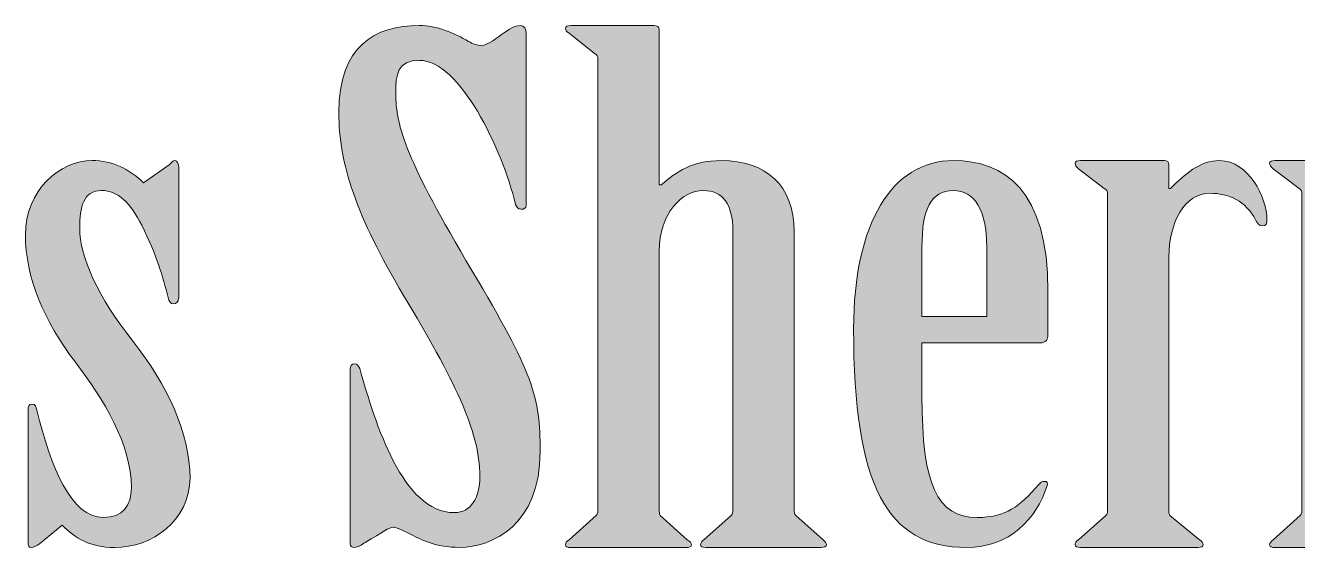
# Model space of a CAD drawing. Header units: inches. Extents: x 589 to 2016, y -1839 to -951.
# Drawn here: x 1855.73 to 1902.48, y -1470.65 to -1451.47 of the extents above; entities that cross this region are included whole.
import ezdxf

# ---------------------------------------------------------------- set-up
doc = ezdxf.new("R2010")
doc.units = ezdxf.units.IN
doc.header["$MEASUREMENT"] = 0
doc.layers.add('Layer 1', color=7, linetype='Continuous')

# ---------------------------------------------------------------- blocks, each defined once
blk = doc.blocks.new('block 114')
at = {"layer": 'Layer 1', "true_color": 0x010101}
h = blk.add_hatch(color=18, dxfattribs=at)
h.dxf.hatch_style = 2
edge = h.paths.add_edge_path()
edge.add_spline(control_points=[(1874.133, -1458.092), (1874.133, -1458.168), (1874.067, -1458.219), (1873.939, -1458.219), (1873.843, -1458.219), (1873.778, -1458.141), (1873.746, -1458.039), (1873.232, -1455.97), (1871.688, -1452.749), (1870.208, -1452.749), (1869.404, -1452.749), (1869.339, -1453.285), (1869.339, -1453.949), (1869.339, -1455.202), (1869.758, -1456.455), (1872.139, -1460.468), (1874.391, -1464.251), (1874.647, -1465.092), (1874.647, -1467.113), (1874.647, -1469.823), (1872.877, -1470.64), (1871.687, -1470.64), (1870.817, -1470.64), (1870.271, -1470.359), (1869.885, -1470.155), (1869.532, -1469.975), (1869.338, -1469.898), (1869.243, -1469.898), (1869.115, -1469.898), (1868.856, -1470.077), (1868.213, -1470.46), (1868.085, -1470.539), (1867.956, -1470.641), (1867.826, -1470.641), (1867.699, -1470.641), (1867.666, -1470.589), (1867.666, -1470.513), (1867.666, -1470.513), (1867.666, -1464.072), (1867.666, -1464.072), (1867.666, -1463.994), (1867.699, -1463.892), (1867.826, -1463.892), (1867.922, -1463.892), (1867.987, -1463.994), (1868.019, -1464.072), (1868.6, -1466.117), (1869.597, -1469.363), (1871.495, -1469.363), (1872.106, -1469.363), (1872.428, -1468.826), (1872.428, -1468.032), (1872.428, -1466.32), (1871.464, -1464.454), (1869.629, -1461.386), (1867.891, -1458.473), (1867.248, -1456.53), (1867.248, -1454.664), (1867.248, -1452.236), (1868.567, -1451.468), (1870.209, -1451.468), (1870.818, -1451.468), (1871.526, -1451.75), (1872.009, -1452.056), (1872.169, -1452.134), (1872.363, -1452.211), (1872.491, -1452.211), (1872.619, -1452.211), (1872.941, -1452.032), (1873.231, -1451.802), (1873.52, -1451.597), (1873.714, -1451.471), (1873.907, -1451.471), (1874.068, -1451.471), (1874.133, -1451.597), (1874.133, -1451.752), (1874.133, -1451.752), (1874.133, -1458.092), (1874.133, -1458.092), (1874.133, -1458.092), (1874.133, -1458.092), (1874.133, -1458.092)], knot_values=[0, 0, 0, 0, 1, 1, 1, 2, 2, 2, 3, 3, 3, 4, 4, 4, 5, 5, 5, 6, 6, 6, 7, 7, 7, 8, 8, 8, 9, 9, 9, 10, 10, 10, 11, 11, 11, 12, 12, 12, 13, 13, 13, 14, 14, 14, 15, 15, 15, 16, 16, 16, 17, 17, 17, 18, 18, 18, 19, 19, 19, 20, 20, 20, 21, 21, 21, 22, 22, 22, 23, 23, 23, 24, 24, 24, 25, 25, 25, 26, 26, 26, 27, 27, 27, 27], degree=3, periodic=1)
h = blk.add_hatch(color=18, dxfattribs=at)
h.dxf.hatch_style = 2
edge = h.paths.add_edge_path()
edge.add_spline(control_points=[(1879.025, -1457.324), (1879.025, -1457.324), (1879.089, -1457.324), (1879.089, -1457.324), (1879.67, -1456.839), (1880.215, -1456.43), (1881.309, -1456.43), (1882.918, -1456.43), (1883.979, -1457.324), (1883.979, -1459.037), (1883.979, -1459.037), (1883.979, -1469.236), (1883.979, -1469.236), (1883.979, -1469.338), (1883.979, -1469.415), (1884.043, -1469.466), (1884.043, -1469.466), (1885.04, -1470.36), (1885.04, -1470.36), (1885.105, -1470.412), (1885.169, -1470.487), (1885.169, -1470.539), (1885.169, -1470.616), (1885.073, -1470.642), (1884.975, -1470.642), (1884.975, -1470.642), (1880.729, -1470.642), (1880.729, -1470.642), (1880.6, -1470.642), (1880.536, -1470.616), (1880.536, -1470.539), (1880.536, -1470.488), (1880.6, -1470.411), (1880.664, -1470.36), (1880.664, -1470.36), (1881.661, -1469.466), (1881.661, -1469.466), (1881.726, -1469.415), (1881.726, -1469.338), (1881.726, -1469.236), (1881.726, -1469.236), (1881.726, -1459.013), (1881.726, -1459.013), (1881.726, -1458.04), (1881.372, -1457.531), (1880.631, -1457.531), (1879.859, -1457.531), (1879.022, -1458.375), (1879.022, -1459.756), (1879.022, -1459.756), (1879.022, -1469.238), (1879.022, -1469.238), (1879.022, -1469.34), (1879.022, -1469.417), (1879.055, -1469.468), (1879.055, -1469.468), (1880.052, -1470.363), (1880.052, -1470.363), (1880.147, -1470.414), (1880.213, -1470.489), (1880.213, -1470.542), (1880.213, -1470.618), (1880.116, -1470.644), (1880.02, -1470.644), (1880.02, -1470.644), (1875.773, -1470.644), (1875.773, -1470.644), (1875.645, -1470.644), (1875.58, -1470.618), (1875.58, -1470.542), (1875.58, -1470.49), (1875.612, -1470.413), (1875.708, -1470.363), (1875.708, -1470.363), (1876.705, -1469.468), (1876.705, -1469.468), (1876.77, -1469.417), (1876.77, -1469.34), (1876.77, -1469.238), (1876.77, -1469.238), (1876.77, -1452.7), (1876.77, -1452.7), (1876.77, -1452.597), (1876.737, -1452.546), (1876.642, -1452.495), (1876.642, -1452.495), (1875.708, -1451.754), (1875.708, -1451.754), (1875.612, -1451.703), (1875.58, -1451.626), (1875.58, -1451.575), (1875.58, -1451.497), (1875.645, -1451.472), (1875.774, -1451.472), (1875.774, -1451.472), (1878.829, -1451.472), (1878.829, -1451.472), (1878.957, -1451.472), (1879.023, -1451.524), (1879.023, -1451.626), (1879.023, -1451.626), (1879.025, -1457.324), (1879.025, -1457.324), (1879.025, -1457.324), (1879.025, -1457.324), (1879.025, -1457.324)], knot_values=[0, 0, 0, 0, 1, 1, 1, 2, 2, 2, 3, 3, 3, 4, 4, 4, 5, 5, 5, 6, 6, 6, 7, 7, 7, 8, 8, 8, 9, 9, 9, 10, 10, 10, 11, 11, 11, 12, 12, 12, 13, 13, 13, 14, 14, 14, 15, 15, 15, 16, 16, 16, 17, 17, 17, 18, 18, 18, 19, 19, 19, 20, 20, 20, 21, 21, 21, 22, 22, 22, 23, 23, 23, 24, 24, 24, 25, 25, 25, 26, 26, 26, 27, 27, 27, 28, 28, 28, 29, 29, 29, 30, 30, 30, 31, 31, 31, 32, 32, 32, 33, 33, 33, 34, 34, 34, 35, 35, 35, 35], degree=3, periodic=1)
h = blk.add_hatch(color=18, dxfattribs=at)
h.dxf.hatch_style = 2
edge = h.paths.add_edge_path()
edge.add_spline(control_points=[(1861.36, -1461.49), (1861.36, -1461.593), (1861.295, -1461.694), (1861.167, -1461.694), (1861.072, -1461.694), (1861.006, -1461.592), (1860.974, -1461.466), (1860.781, -1460.673), (1860.555, -1459.906), (1860.009, -1458.808), (1859.591, -1457.99), (1859.141, -1457.53), (1858.53, -1457.53), (1857.855, -1457.53), (1857.727, -1458.142), (1857.727, -1458.91), (1857.727, -1459.984), (1858.403, -1461.441), (1859.69, -1463.077), (1860.913, -1464.635), (1861.781, -1466.425), (1861.781, -1468.087), (1861.781, -1469.671), (1860.366, -1470.643), (1859.014, -1470.643), (1858.113, -1470.643), (1857.566, -1470.311), (1857.083, -1469.825), (1857.083, -1469.825), (1856.247, -1470.515), (1856.247, -1470.515), (1856.151, -1470.566), (1856.053, -1470.643), (1855.926, -1470.643), (1855.86, -1470.643), (1855.83, -1470.566), (1855.83, -1470.463), (1855.83, -1470.463), (1855.83, -1465.556), (1855.83, -1465.556), (1855.83, -1465.477), (1855.861, -1465.377), (1855.958, -1465.377), (1856.118, -1465.377), (1856.118, -1465.478), (1856.151, -1465.605), (1856.665, -1467.676), (1857.406, -1469.542), (1858.597, -1469.542), (1859.304, -1469.542), (1859.626, -1469.108), (1859.626, -1468.443), (1859.626, -1466.858), (1858.597, -1465.172), (1857.567, -1463.842), (1856.409, -1462.308), (1855.733, -1460.724), (1855.733, -1459.165), (1855.733, -1457.503), (1857.019, -1456.429), (1858.179, -1456.429), (1858.951, -1456.429), (1859.53, -1456.736), (1860.077, -1457.247), (1860.077, -1457.247), (1861.011, -1456.582), (1861.011, -1456.582), (1861.077, -1456.53), (1861.139, -1456.427), (1861.238, -1456.427), (1861.302, -1456.427), (1861.364, -1456.555), (1861.364, -1456.684), (1861.364, -1456.684), (1861.364, -1461.489), (1861.364, -1461.489), (1861.364, -1461.489), (1861.36, -1461.49), (1861.36, -1461.49), (1861.36, -1461.49), (1861.36, -1461.49), (1861.36, -1461.49)], knot_values=[0, 0, 0, 0, 1, 1, 1, 2, 2, 2, 3, 3, 3, 4, 4, 4, 5, 5, 5, 6, 6, 6, 7, 7, 7, 8, 8, 8, 9, 9, 9, 10, 10, 10, 11, 11, 11, 12, 12, 12, 13, 13, 13, 14, 14, 14, 15, 15, 15, 16, 16, 16, 17, 17, 17, 18, 18, 18, 19, 19, 19, 20, 20, 20, 21, 21, 21, 22, 22, 22, 23, 23, 23, 24, 24, 24, 25, 25, 25, 26, 26, 26, 27, 27, 27, 27], degree=3, periodic=1)
h = blk.add_hatch(color=18, dxfattribs=at)
h.dxf.hatch_style = 2
edge = h.paths.add_edge_path()
edge.add_spline(control_points=[(1888.676, -1465.094), (1888.676, -1468.316), (1889.222, -1469.542), (1890.702, -1469.542), (1891.763, -1469.542), (1892.278, -1469.132), (1892.954, -1468.34), (1893.019, -1468.263), (1893.081, -1468.214), (1893.18, -1468.214), (1893.277, -1468.214), (1893.308, -1468.265), (1893.276, -1468.368), (1892.888, -1469.595), (1891.891, -1470.643), (1890.314, -1470.643), (1887.387, -1470.643), (1886.164, -1468.342), (1886.164, -1462.617), (1886.164, -1458.731), (1887.58, -1456.431), (1889.831, -1456.431), (1891.698, -1456.431), (1893.307, -1457.504), (1893.307, -1461.236), (1893.307, -1461.236), (1893.307, -1462.821), (1893.307, -1462.821), (1893.307, -1463), (1893.242, -1463.128), (1893.017, -1463.128), (1893.017, -1463.128), (1888.674, -1463.128), (1888.674, -1463.128), (1888.674, -1463.128), (1888.676, -1465.094), (1888.676, -1465.094), (1888.676, -1465.094), (1888.676, -1465.094), (1888.676, -1465.094)], knot_values=[0, 0, 0, 0, 1, 1, 1, 2, 2, 2, 3, 3, 3, 4, 4, 4, 5, 5, 5, 6, 6, 6, 7, 7, 7, 8, 8, 8, 9, 9, 9, 10, 10, 10, 11, 11, 11, 12, 12, 12, 13, 13, 13, 13], degree=3, periodic=1)
edge = h.paths.add_edge_path()
edge.add_spline(control_points=[(1891.056, -1462.155), (1891.056, -1462.155), (1891.056, -1459.6), (1891.056, -1459.6), (1891.056, -1458.244), (1890.607, -1457.529), (1889.832, -1457.529), (1888.996, -1457.529), (1888.675, -1458.244), (1888.675, -1459.6), (1888.675, -1459.6), (1888.675, -1462.155), (1888.675, -1462.155), (1888.675, -1462.155), (1891.056, -1462.155), (1891.056, -1462.155)], knot_values=[0, 0, 0, 0, 1, 1, 1, 2, 2, 2, 3, 3, 3, 4, 4, 4, 5, 5, 5, 5], degree=3, periodic=1)
h = blk.add_hatch(color=18, dxfattribs=at)
h.dxf.hatch_style = 2
edge = h.paths.add_edge_path()
edge.add_spline(control_points=[(1897.747, -1469.235), (1897.747, -1469.338), (1897.747, -1469.415), (1897.78, -1469.465), (1897.78, -1469.465), (1898.875, -1470.359), (1898.875, -1470.359), (1898.971, -1470.411), (1899.003, -1470.486), (1899.003, -1470.539), (1899.003, -1470.615), (1898.938, -1470.641), (1898.809, -1470.641), (1898.809, -1470.641), (1894.498, -1470.641), (1894.498, -1470.641), (1894.37, -1470.641), (1894.305, -1470.615), (1894.305, -1470.539), (1894.305, -1470.487), (1894.337, -1470.411), (1894.433, -1470.359), (1894.433, -1470.359), (1895.43, -1469.465), (1895.43, -1469.465), (1895.496, -1469.414), (1895.496, -1469.338), (1895.496, -1469.235), (1895.496, -1469.235), (1895.496, -1457.656), (1895.496, -1457.656), (1895.496, -1457.554), (1895.463, -1457.503), (1895.368, -1457.452), (1895.368, -1457.452), (1894.434, -1456.738), (1894.434, -1456.738), (1894.338, -1456.66), (1894.307, -1456.583), (1894.307, -1456.533), (1894.307, -1456.456), (1894.371, -1456.431), (1894.5, -1456.431), (1894.5, -1456.431), (1897.589, -1456.431), (1897.589, -1456.431), (1897.685, -1456.431), (1897.749, -1456.482), (1897.749, -1456.584), (1897.749, -1456.584), (1897.749, -1457.454), (1897.749, -1457.454), (1897.749, -1457.454), (1897.814, -1457.454), (1897.814, -1457.454), (1898.329, -1456.944), (1898.877, -1456.432), (1899.616, -1456.432), (1900.677, -1456.432), (1901.353, -1457.787), (1901.353, -1458.605), (1901.353, -1458.731), (1901.32, -1458.834), (1901.192, -1458.834), (1901.063, -1458.834), (1900.999, -1458.731), (1900.935, -1458.605), (1900.581, -1457.915), (1899.938, -1457.633), (1899.263, -1457.633), (1898.33, -1457.633), (1897.751, -1458.682), (1897.751, -1459.985), (1897.751, -1459.985), (1897.747, -1469.235), (1897.747, -1469.235), (1897.747, -1469.235), (1897.747, -1469.235), (1897.747, -1469.235)], knot_values=[0, 0, 0, 0, 1, 1, 1, 2, 2, 2, 3, 3, 3, 4, 4, 4, 5, 5, 5, 6, 6, 6, 7, 7, 7, 8, 8, 8, 9, 9, 9, 10, 10, 10, 11, 11, 11, 12, 12, 12, 13, 13, 13, 14, 14, 14, 15, 15, 15, 16, 16, 16, 17, 17, 17, 18, 18, 18, 19, 19, 19, 20, 20, 20, 21, 21, 21, 22, 22, 22, 23, 23, 23, 24, 24, 24, 25, 25, 25, 26, 26, 26, 26], degree=3, periodic=1)
h = blk.add_hatch(color=18, dxfattribs=at)
h.dxf.hatch_style = 2
edge = h.paths.add_edge_path()
edge.add_spline(control_points=[(1902.636, -1457.656), (1902.636, -1457.554), (1902.603, -1457.502), (1902.541, -1457.452), (1902.541, -1457.452), (1901.576, -1456.737), (1901.576, -1456.737), (1901.511, -1456.66), (1901.448, -1456.583), (1901.448, -1456.532), (1901.448, -1456.456), (1901.544, -1456.43), (1901.642, -1456.43), (1901.642, -1456.43), (1904.73, -1456.43), (1904.73, -1456.43), (1904.858, -1456.43), (1904.891, -1456.482), (1904.891, -1456.584), (1904.891, -1456.584), (1904.891, -1457.326), (1904.891, -1457.326), (1904.891, -1457.326), (1904.956, -1457.326), (1904.956, -1457.326), (1905.536, -1456.841), (1906.081, -1456.432), (1907.176, -1456.432), (1908.173, -1456.432), (1908.815, -1456.841), (1909.234, -1457.326), (1909.815, -1456.841), (1910.586, -1456.432), (1911.681, -1456.432), (1913.129, -1456.432), (1914.221, -1457.326), (1914.221, -1459.039), (1914.221, -1459.039), (1914.221, -1469.238), (1914.221, -1469.238), (1914.221, -1469.34), (1914.221, -1469.417), (1914.287, -1469.468), (1914.287, -1469.468), (1915.284, -1470.362), (1915.284, -1470.362), (1915.379, -1470.413), (1915.412, -1470.489), (1915.412, -1470.541), (1915.412, -1470.618), (1915.347, -1470.643), (1915.219, -1470.643), (1915.219, -1470.643), (1910.972, -1470.643), (1910.972, -1470.643), (1910.876, -1470.643), (1910.779, -1470.618), (1910.779, -1470.541), (1910.779, -1470.49), (1910.845, -1470.413), (1910.939, -1470.362), (1910.939, -1470.362), (1911.905, -1469.468), (1911.905, -1469.468), (1911.97, -1469.416), (1911.97, -1469.34), (1911.97, -1469.238), (1911.97, -1469.238), (1911.97, -1459.014), (1911.97, -1459.014), (1911.97, -1458.042), (1911.713, -1457.533), (1911.069, -1457.533), (1910.393, -1457.533), (1909.556, -1458.376), (1909.556, -1459.757), (1909.556, -1459.757), (1909.556, -1469.24), (1909.556, -1469.24), (1909.556, -1469.342), (1909.556, -1469.419), (1909.622, -1469.47), (1909.622, -1469.47), (1910.394, -1470.364), (1910.394, -1470.364), (1910.459, -1470.415), (1910.49, -1470.49), (1910.49, -1470.543), (1910.49, -1470.619), (1910.425, -1470.645), (1910.298, -1470.645), (1910.298, -1470.645), (1906.566, -1470.645), (1906.566, -1470.645), (1906.47, -1470.645), (1906.372, -1470.619), (1906.372, -1470.543), (1906.372, -1470.491), (1906.437, -1470.415), (1906.501, -1470.364), (1906.501, -1470.364), (1907.242, -1469.47), (1907.242, -1469.47), (1907.306, -1469.418), (1907.306, -1469.342), (1907.306, -1469.24), (1907.306, -1469.24), (1907.306, -1459.013), (1907.306, -1459.013), (1907.306, -1458.04), (1907.049, -1457.53), (1906.405, -1457.53), (1905.696, -1457.53), (1904.893, -1458.374), (1904.893, -1459.755), (1904.893, -1459.755), (1904.893, -1469.237), (1904.893, -1469.237), (1904.893, -1469.34), (1904.893, -1469.417), (1904.958, -1469.467), (1904.958, -1469.467), (1905.955, -1470.362), (1905.955, -1470.362), (1906.02, -1470.413), (1906.083, -1470.489), (1906.083, -1470.541), (1906.083, -1470.617), (1906.018, -1470.643), (1905.89, -1470.643), (1905.89, -1470.643), (1901.643, -1470.643), (1901.643, -1470.643), (1901.547, -1470.643), (1901.451, -1470.617), (1901.451, -1470.541), (1901.451, -1470.489), (1901.515, -1470.413), (1901.578, -1470.362), (1901.578, -1470.362), (1902.575, -1469.467), (1902.575, -1469.467), (1902.64, -1469.416), (1902.64, -1469.34), (1902.64, -1469.237), (1902.64, -1469.237), (1902.64, -1457.658), (1902.64, -1457.658), (1902.64, -1457.658), (1902.636, -1457.656), (1902.636, -1457.656), (1902.636, -1457.656), (1902.636, -1457.656), (1902.636, -1457.656)], knot_values=[0, 0, 0, 0, 1, 1, 1, 2, 2, 2, 3, 3, 3, 4, 4, 4, 5, 5, 5, 6, 6, 6, 7, 7, 7, 8, 8, 8, 9, 9, 9, 10, 10, 10, 11, 11, 11, 12, 12, 12, 13, 13, 13, 14, 14, 14, 15, 15, 15, 16, 16, 16, 17, 17, 17, 18, 18, 18, 19, 19, 19, 20, 20, 20, 21, 21, 21, 22, 22, 22, 23, 23, 23, 24, 24, 24, 25, 25, 25, 26, 26, 26, 27, 27, 27, 28, 28, 28, 29, 29, 29, 30, 30, 30, 31, 31, 31, 32, 32, 32, 33, 33, 33, 34, 34, 34, 35, 35, 35, 36, 36, 36, 37, 37, 37, 38, 38, 38, 39, 39, 39, 40, 40, 40, 41, 41, 41, 42, 42, 42, 43, 43, 43, 44, 44, 44, 45, 45, 45, 46, 46, 46, 47, 47, 47, 48, 48, 48, 49, 49, 49, 50, 50, 50, 51, 51, 51, 51], degree=3, periodic=1)
at = {"layer": 'Layer 1', "lineweight": 0}
for points, knots in [([(1874.133, -1458.092), (1874.133, -1458.168), (1874.067, -1458.219), (1873.939, -1458.219), (1873.843, -1458.219), (1873.778, -1458.141), (1873.746, -1458.039), (1873.232, -1455.97), (1871.688, -1452.749), (1870.208, -1452.749), (1869.404, -1452.749), (1869.339, -1453.285), (1869.339, -1453.949), (1869.339, -1455.202), (1869.758, -1456.455), (1872.139, -1460.468), (1874.391, -1464.251), (1874.647, -1465.092), (1874.647, -1467.113), (1874.647, -1469.823), (1872.877, -1470.64), (1871.687, -1470.64), (1870.817, -1470.64), (1870.271, -1470.359), (1869.885, -1470.155), (1869.532, -1469.975), (1869.338, -1469.898), (1869.243, -1469.898), (1869.115, -1469.898), (1868.856, -1470.077), (1868.213, -1470.46), (1868.085, -1470.539), (1867.956, -1470.641), (1867.826, -1470.641), (1867.699, -1470.641), (1867.666, -1470.589), (1867.666, -1470.513), (1867.666, -1470.513), (1867.666, -1464.072), (1867.666, -1464.072), (1867.666, -1463.994), (1867.699, -1463.892), (1867.826, -1463.892), (1867.922, -1463.892), (1867.987, -1463.994), (1868.019, -1464.072), (1868.6, -1466.117), (1869.597, -1469.363), (1871.495, -1469.363), (1872.106, -1469.363), (1872.428, -1468.826), (1872.428, -1468.032), (1872.428, -1466.32), (1871.464, -1464.454), (1869.629, -1461.386), (1867.891, -1458.473), (1867.248, -1456.53), (1867.248, -1454.664), (1867.248, -1452.236), (1868.567, -1451.468), (1870.209, -1451.468), (1870.818, -1451.468), (1871.526, -1451.75), (1872.009, -1452.056), (1872.169, -1452.134), (1872.363, -1452.211), (1872.491, -1452.211), (1872.619, -1452.211), (1872.941, -1452.032), (1873.231, -1451.802), (1873.52, -1451.597), (1873.714, -1451.471), (1873.907, -1451.471), (1874.068, -1451.471), (1874.133, -1451.597), (1874.133, -1451.752), (1874.133, -1451.752), (1874.133, -1458.092), (1874.133, -1458.092), (1874.133, -1458.092), (1874.133, -1458.092), (1874.133, -1458.092)], [0, 0, 0, 0, 1, 1, 1, 2, 2, 2, 3, 3, 3, 4, 4, 4, 5, 5, 5, 6, 6, 6, 7, 7, 7, 8, 8, 8, 9, 9, 9, 10, 10, 10, 11, 11, 11, 12, 12, 12, 13, 13, 13, 14, 14, 14, 15, 15, 15, 16, 16, 16, 17, 17, 17, 18, 18, 18, 19, 19, 19, 20, 20, 20, 21, 21, 21, 22, 22, 22, 23, 23, 23, 24, 24, 24, 25, 25, 25, 26, 26, 26, 27, 27, 27, 27]), ([(1879.025, -1457.324), (1879.025, -1457.324), (1879.089, -1457.324), (1879.089, -1457.324), (1879.67, -1456.839), (1880.215, -1456.43), (1881.309, -1456.43), (1882.918, -1456.43), (1883.979, -1457.324), (1883.979, -1459.037), (1883.979, -1459.037), (1883.979, -1469.236), (1883.979, -1469.236), (1883.979, -1469.338), (1883.979, -1469.415), (1884.043, -1469.466), (1884.043, -1469.466), (1885.04, -1470.36), (1885.04, -1470.36), (1885.105, -1470.412), (1885.169, -1470.487), (1885.169, -1470.539), (1885.169, -1470.616), (1885.073, -1470.642), (1884.975, -1470.642), (1884.975, -1470.642), (1880.729, -1470.642), (1880.729, -1470.642), (1880.6, -1470.642), (1880.536, -1470.616), (1880.536, -1470.539), (1880.536, -1470.488), (1880.6, -1470.411), (1880.664, -1470.36), (1880.664, -1470.36), (1881.661, -1469.466), (1881.661, -1469.466), (1881.726, -1469.415), (1881.726, -1469.338), (1881.726, -1469.236), (1881.726, -1469.236), (1881.726, -1459.013), (1881.726, -1459.013), (1881.726, -1458.04), (1881.372, -1457.531), (1880.631, -1457.531), (1879.859, -1457.531), (1879.022, -1458.375), (1879.022, -1459.756), (1879.022, -1459.756), (1879.022, -1469.238), (1879.022, -1469.238), (1879.022, -1469.34), (1879.022, -1469.417), (1879.055, -1469.468), (1879.055, -1469.468), (1880.052, -1470.363), (1880.052, -1470.363), (1880.147, -1470.414), (1880.213, -1470.489), (1880.213, -1470.542), (1880.213, -1470.618), (1880.116, -1470.644), (1880.02, -1470.644), (1880.02, -1470.644), (1875.773, -1470.644), (1875.773, -1470.644), (1875.645, -1470.644), (1875.58, -1470.618), (1875.58, -1470.542), (1875.58, -1470.49), (1875.612, -1470.413), (1875.708, -1470.363), (1875.708, -1470.363), (1876.705, -1469.468), (1876.705, -1469.468), (1876.77, -1469.417), (1876.77, -1469.34), (1876.77, -1469.238), (1876.77, -1469.238), (1876.77, -1452.7), (1876.77, -1452.7), (1876.77, -1452.597), (1876.737, -1452.546), (1876.642, -1452.495), (1876.642, -1452.495), (1875.708, -1451.754), (1875.708, -1451.754), (1875.612, -1451.703), (1875.58, -1451.626), (1875.58, -1451.575), (1875.58, -1451.497), (1875.645, -1451.472), (1875.774, -1451.472), (1875.774, -1451.472), (1878.829, -1451.472), (1878.829, -1451.472), (1878.957, -1451.472), (1879.023, -1451.524), (1879.023, -1451.626), (1879.023, -1451.626), (1879.025, -1457.324), (1879.025, -1457.324), (1879.025, -1457.324), (1879.025, -1457.324), (1879.025, -1457.324)], [0, 0, 0, 0, 1, 1, 1, 2, 2, 2, 3, 3, 3, 4, 4, 4, 5, 5, 5, 6, 6, 6, 7, 7, 7, 8, 8, 8, 9, 9, 9, 10, 10, 10, 11, 11, 11, 12, 12, 12, 13, 13, 13, 14, 14, 14, 15, 15, 15, 16, 16, 16, 17, 17, 17, 18, 18, 18, 19, 19, 19, 20, 20, 20, 21, 21, 21, 22, 22, 22, 23, 23, 23, 24, 24, 24, 25, 25, 25, 26, 26, 26, 27, 27, 27, 28, 28, 28, 29, 29, 29, 30, 30, 30, 31, 31, 31, 32, 32, 32, 33, 33, 33, 34, 34, 34, 35, 35, 35, 35]), ([(1861.36, -1461.49), (1861.36, -1461.593), (1861.295, -1461.694), (1861.167, -1461.694), (1861.072, -1461.694), (1861.006, -1461.592), (1860.974, -1461.466), (1860.781, -1460.673), (1860.555, -1459.906), (1860.009, -1458.808), (1859.591, -1457.99), (1859.141, -1457.53), (1858.53, -1457.53), (1857.855, -1457.53), (1857.727, -1458.142), (1857.727, -1458.91), (1857.727, -1459.984), (1858.403, -1461.441), (1859.69, -1463.077), (1860.913, -1464.635), (1861.781, -1466.425), (1861.781, -1468.087), (1861.781, -1469.671), (1860.366, -1470.643), (1859.014, -1470.643), (1858.113, -1470.643), (1857.566, -1470.311), (1857.083, -1469.825), (1857.083, -1469.825), (1856.247, -1470.515), (1856.247, -1470.515), (1856.151, -1470.566), (1856.053, -1470.643), (1855.926, -1470.643), (1855.86, -1470.643), (1855.83, -1470.566), (1855.83, -1470.463), (1855.83, -1470.463), (1855.83, -1465.556), (1855.83, -1465.556), (1855.83, -1465.477), (1855.861, -1465.377), (1855.958, -1465.377), (1856.118, -1465.377), (1856.118, -1465.478), (1856.151, -1465.605), (1856.665, -1467.676), (1857.406, -1469.542), (1858.597, -1469.542), (1859.304, -1469.542), (1859.626, -1469.108), (1859.626, -1468.443), (1859.626, -1466.858), (1858.597, -1465.172), (1857.567, -1463.842), (1856.409, -1462.308), (1855.733, -1460.724), (1855.733, -1459.165), (1855.733, -1457.503), (1857.019, -1456.429), (1858.179, -1456.429), (1858.951, -1456.429), (1859.53, -1456.736), (1860.077, -1457.247), (1860.077, -1457.247), (1861.011, -1456.582), (1861.011, -1456.582), (1861.077, -1456.53), (1861.139, -1456.427), (1861.238, -1456.427), (1861.302, -1456.427), (1861.364, -1456.555), (1861.364, -1456.684), (1861.364, -1456.684), (1861.364, -1461.489), (1861.364, -1461.489), (1861.364, -1461.489), (1861.36, -1461.49), (1861.36, -1461.49), (1861.36, -1461.49), (1861.36, -1461.49), (1861.36, -1461.49)], [0, 0, 0, 0, 1, 1, 1, 2, 2, 2, 3, 3, 3, 4, 4, 4, 5, 5, 5, 6, 6, 6, 7, 7, 7, 8, 8, 8, 9, 9, 9, 10, 10, 10, 11, 11, 11, 12, 12, 12, 13, 13, 13, 14, 14, 14, 15, 15, 15, 16, 16, 16, 17, 17, 17, 18, 18, 18, 19, 19, 19, 20, 20, 20, 21, 21, 21, 22, 22, 22, 23, 23, 23, 24, 24, 24, 25, 25, 25, 26, 26, 26, 27, 27, 27, 27]), ([(1888.676, -1465.094), (1888.676, -1468.316), (1889.222, -1469.542), (1890.702, -1469.542), (1891.763, -1469.542), (1892.278, -1469.132), (1892.954, -1468.34), (1893.019, -1468.263), (1893.081, -1468.214), (1893.18, -1468.214), (1893.277, -1468.214), (1893.308, -1468.265), (1893.276, -1468.368), (1892.888, -1469.595), (1891.891, -1470.643), (1890.314, -1470.643), (1887.387, -1470.643), (1886.164, -1468.342), (1886.164, -1462.617), (1886.164, -1458.731), (1887.58, -1456.431), (1889.831, -1456.431), (1891.698, -1456.431), (1893.307, -1457.504), (1893.307, -1461.236), (1893.307, -1461.236), (1893.307, -1462.821), (1893.307, -1462.821), (1893.307, -1463), (1893.242, -1463.128), (1893.017, -1463.128), (1893.017, -1463.128), (1888.674, -1463.128), (1888.674, -1463.128), (1888.674, -1463.128), (1888.676, -1465.094), (1888.676, -1465.094), (1888.676, -1465.094), (1888.676, -1465.094), (1888.676, -1465.094)], [0, 0, 0, 0, 1, 1, 1, 2, 2, 2, 3, 3, 3, 4, 4, 4, 5, 5, 5, 6, 6, 6, 7, 7, 7, 8, 8, 8, 9, 9, 9, 10, 10, 10, 11, 11, 11, 12, 12, 12, 13, 13, 13, 13]), ([(1897.747, -1469.235), (1897.747, -1469.338), (1897.747, -1469.415), (1897.78, -1469.465), (1897.78, -1469.465), (1898.875, -1470.359), (1898.875, -1470.359), (1898.971, -1470.411), (1899.003, -1470.486), (1899.003, -1470.539), (1899.003, -1470.615), (1898.938, -1470.641), (1898.809, -1470.641), (1898.809, -1470.641), (1894.498, -1470.641), (1894.498, -1470.641), (1894.37, -1470.641), (1894.305, -1470.615), (1894.305, -1470.539), (1894.305, -1470.487), (1894.337, -1470.411), (1894.433, -1470.359), (1894.433, -1470.359), (1895.43, -1469.465), (1895.43, -1469.465), (1895.496, -1469.414), (1895.496, -1469.338), (1895.496, -1469.235), (1895.496, -1469.235), (1895.496, -1457.656), (1895.496, -1457.656), (1895.496, -1457.554), (1895.463, -1457.503), (1895.368, -1457.452), (1895.368, -1457.452), (1894.434, -1456.738), (1894.434, -1456.738), (1894.338, -1456.66), (1894.307, -1456.583), (1894.307, -1456.533), (1894.307, -1456.456), (1894.371, -1456.431), (1894.5, -1456.431), (1894.5, -1456.431), (1897.589, -1456.431), (1897.589, -1456.431), (1897.685, -1456.431), (1897.749, -1456.482), (1897.749, -1456.584), (1897.749, -1456.584), (1897.749, -1457.454), (1897.749, -1457.454), (1897.749, -1457.454), (1897.814, -1457.454), (1897.814, -1457.454), (1898.329, -1456.944), (1898.877, -1456.432), (1899.616, -1456.432), (1900.677, -1456.432), (1901.353, -1457.787), (1901.353, -1458.605), (1901.353, -1458.731), (1901.32, -1458.834), (1901.192, -1458.834), (1901.063, -1458.834), (1900.999, -1458.731), (1900.935, -1458.605), (1900.581, -1457.915), (1899.938, -1457.633), (1899.263, -1457.633), (1898.33, -1457.633), (1897.751, -1458.682), (1897.751, -1459.985), (1897.751, -1459.985), (1897.747, -1469.235), (1897.747, -1469.235), (1897.747, -1469.235), (1897.747, -1469.235), (1897.747, -1469.235)], [0, 0, 0, 0, 1, 1, 1, 2, 2, 2, 3, 3, 3, 4, 4, 4, 5, 5, 5, 6, 6, 6, 7, 7, 7, 8, 8, 8, 9, 9, 9, 10, 10, 10, 11, 11, 11, 12, 12, 12, 13, 13, 13, 14, 14, 14, 15, 15, 15, 16, 16, 16, 17, 17, 17, 18, 18, 18, 19, 19, 19, 20, 20, 20, 21, 21, 21, 22, 22, 22, 23, 23, 23, 24, 24, 24, 25, 25, 25, 26, 26, 26, 26]), ([(1902.636, -1457.656), (1902.636, -1457.554), (1902.603, -1457.502), (1902.541, -1457.452), (1902.541, -1457.452), (1901.576, -1456.737), (1901.576, -1456.737), (1901.511, -1456.66), (1901.448, -1456.583), (1901.448, -1456.532), (1901.448, -1456.456), (1901.544, -1456.43), (1901.642, -1456.43), (1901.642, -1456.43), (1904.73, -1456.43), (1904.73, -1456.43), (1904.858, -1456.43), (1904.891, -1456.482), (1904.891, -1456.584), (1904.891, -1456.584), (1904.891, -1457.326), (1904.891, -1457.326), (1904.891, -1457.326), (1904.956, -1457.326), (1904.956, -1457.326), (1905.536, -1456.841), (1906.081, -1456.432), (1907.176, -1456.432), (1908.173, -1456.432), (1908.815, -1456.841), (1909.234, -1457.326), (1909.815, -1456.841), (1910.586, -1456.432), (1911.681, -1456.432), (1913.129, -1456.432), (1914.221, -1457.326), (1914.221, -1459.039), (1914.221, -1459.039), (1914.221, -1469.238), (1914.221, -1469.238), (1914.221, -1469.34), (1914.221, -1469.417), (1914.287, -1469.468), (1914.287, -1469.468), (1915.284, -1470.362), (1915.284, -1470.362), (1915.379, -1470.413), (1915.412, -1470.489), (1915.412, -1470.541), (1915.412, -1470.618), (1915.347, -1470.643), (1915.219, -1470.643), (1915.219, -1470.643), (1910.972, -1470.643), (1910.972, -1470.643), (1910.876, -1470.643), (1910.779, -1470.618), (1910.779, -1470.541), (1910.779, -1470.49), (1910.845, -1470.413), (1910.939, -1470.362), (1910.939, -1470.362), (1911.905, -1469.468), (1911.905, -1469.468), (1911.97, -1469.416), (1911.97, -1469.34), (1911.97, -1469.238), (1911.97, -1469.238), (1911.97, -1459.014), (1911.97, -1459.014), (1911.97, -1458.042), (1911.713, -1457.533), (1911.069, -1457.533), (1910.393, -1457.533), (1909.556, -1458.376), (1909.556, -1459.757), (1909.556, -1459.757), (1909.556, -1469.24), (1909.556, -1469.24), (1909.556, -1469.342), (1909.556, -1469.419), (1909.622, -1469.47), (1909.622, -1469.47), (1910.394, -1470.364), (1910.394, -1470.364), (1910.459, -1470.415), (1910.49, -1470.49), (1910.49, -1470.543), (1910.49, -1470.619), (1910.425, -1470.645), (1910.298, -1470.645), (1910.298, -1470.645), (1906.566, -1470.645), (1906.566, -1470.645), (1906.47, -1470.645), (1906.372, -1470.619), (1906.372, -1470.543), (1906.372, -1470.491), (1906.437, -1470.415), (1906.501, -1470.364), (1906.501, -1470.364), (1907.242, -1469.47), (1907.242, -1469.47), (1907.306, -1469.418), (1907.306, -1469.342), (1907.306, -1469.24), (1907.306, -1469.24), (1907.306, -1459.013), (1907.306, -1459.013), (1907.306, -1458.04), (1907.049, -1457.53), (1906.405, -1457.53), (1905.696, -1457.53), (1904.893, -1458.374), (1904.893, -1459.755), (1904.893, -1459.755), (1904.893, -1469.237), (1904.893, -1469.237), (1904.893, -1469.34), (1904.893, -1469.417), (1904.958, -1469.467), (1904.958, -1469.467), (1905.955, -1470.362), (1905.955, -1470.362), (1906.02, -1470.413), (1906.083, -1470.489), (1906.083, -1470.541), (1906.083, -1470.617), (1906.018, -1470.643), (1905.89, -1470.643), (1905.89, -1470.643), (1901.643, -1470.643), (1901.643, -1470.643), (1901.547, -1470.643), (1901.451, -1470.617), (1901.451, -1470.541), (1901.451, -1470.489), (1901.515, -1470.413), (1901.578, -1470.362), (1901.578, -1470.362), (1902.575, -1469.467), (1902.575, -1469.467), (1902.64, -1469.416), (1902.64, -1469.34), (1902.64, -1469.237), (1902.64, -1469.237), (1902.64, -1457.658), (1902.64, -1457.658), (1902.64, -1457.658), (1902.636, -1457.656), (1902.636, -1457.656), (1902.636, -1457.656), (1902.636, -1457.656), (1902.636, -1457.656)], [0, 0, 0, 0, 1, 1, 1, 2, 2, 2, 3, 3, 3, 4, 4, 4, 5, 5, 5, 6, 6, 6, 7, 7, 7, 8, 8, 8, 9, 9, 9, 10, 10, 10, 11, 11, 11, 12, 12, 12, 13, 13, 13, 14, 14, 14, 15, 15, 15, 16, 16, 16, 17, 17, 17, 18, 18, 18, 19, 19, 19, 20, 20, 20, 21, 21, 21, 22, 22, 22, 23, 23, 23, 24, 24, 24, 25, 25, 25, 26, 26, 26, 27, 27, 27, 28, 28, 28, 29, 29, 29, 30, 30, 30, 31, 31, 31, 32, 32, 32, 33, 33, 33, 34, 34, 34, 35, 35, 35, 36, 36, 36, 37, 37, 37, 38, 38, 38, 39, 39, 39, 40, 40, 40, 41, 41, 41, 42, 42, 42, 43, 43, 43, 44, 44, 44, 45, 45, 45, 46, 46, 46, 47, 47, 47, 48, 48, 48, 49, 49, 49, 50, 50, 50, 51, 51, 51, 51]), ([(1891.056, -1462.155), (1891.056, -1462.155), (1891.056, -1459.6), (1891.056, -1459.6), (1891.056, -1458.244), (1890.607, -1457.529), (1889.832, -1457.529), (1888.996, -1457.529), (1888.675, -1458.244), (1888.675, -1459.6), (1888.675, -1459.6), (1888.675, -1462.155), (1888.675, -1462.155), (1888.675, -1462.155), (1891.056, -1462.155), (1891.056, -1462.155)], [0, 0, 0, 0, 1, 1, 1, 2, 2, 2, 3, 3, 3, 4, 4, 4, 5, 5, 5, 5])]:
    blk.add_open_spline(points, degree=3, knots=knots, dxfattribs=at)
blk = doc.blocks.new('block 113')
at = {"layer": 'Layer 1'}
blk.add_blockref('block 114', (0, 0), dxfattribs=at)

msp = doc.modelspace()

# ---------------------------------------------------------------- block references
at = {"layer": 'Layer 1'}
msp.add_blockref('block 113', (0, 0), dxfattribs=at)

doc.saveas('drawing.dxf')
